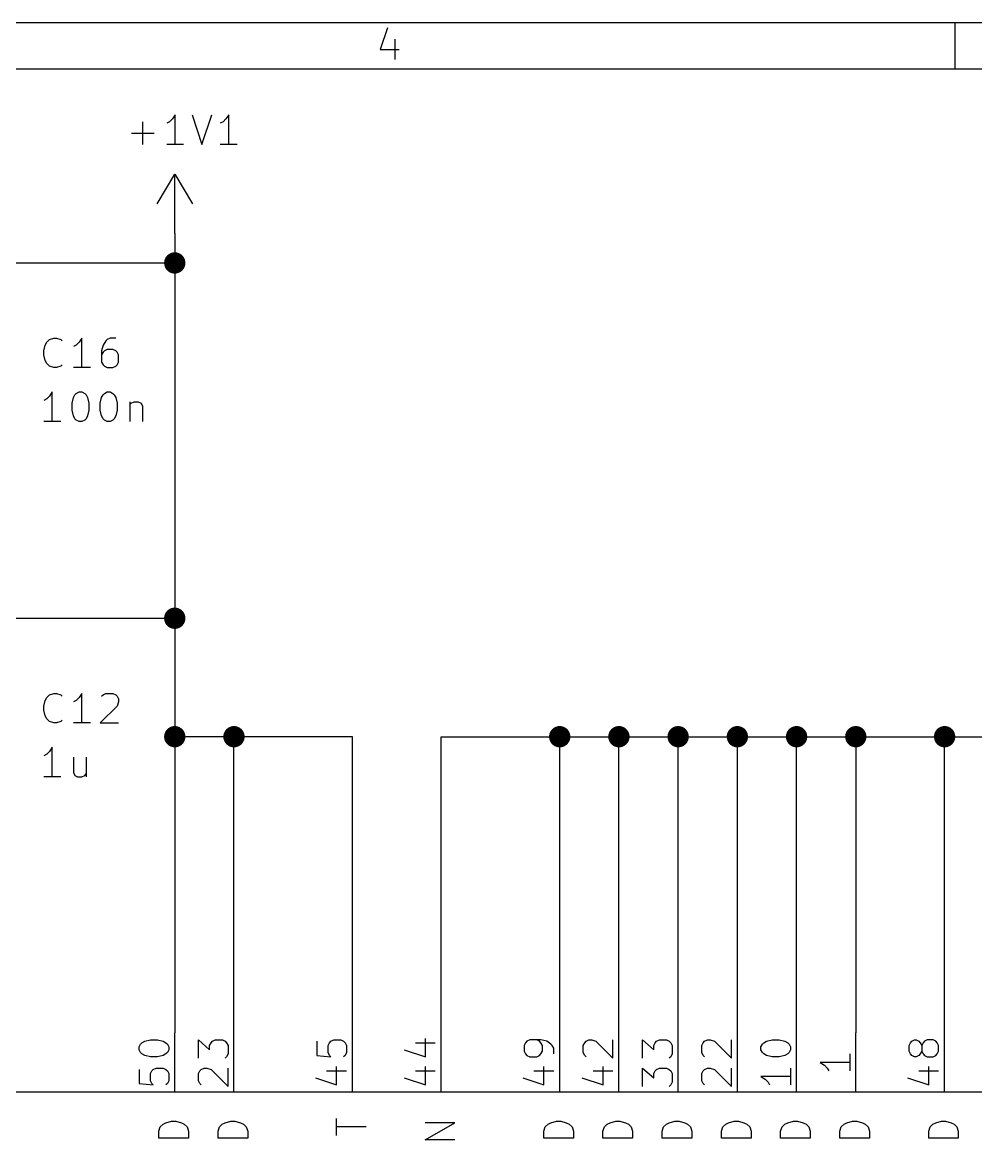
# Model space of a CAD drawing. Extents: x 0.4 to 11.3, y -7.9 to -0.4.
# Drawn here: x 6.693 to 8.302, y -2.28 to -0.394 of the extents above; entities that cross this region are included whole.
import ezdxf

# ---------------------------------------------------------------- set-up
doc = ezdxf.new("R2010")
doc.units = 0
doc.header["$MEASUREMENT"] = 0
for name, color, linetype in [('CYAN2', 4, 'CONTINUOUS'), ('GREEN3', 91, 'CONTINUOUS'), ('LYELLOW', 51, 'CONTINUOUS'), ('RED2', 1, 'CONTINUOUS'), ('RED3', 11, 'CONTINUOUS')]:
    doc.layers.add(name, color=color, linetype=linetype)

msp = doc.modelspace()

# ---------------------------------------------------------------- linework, layer by layer
at = {"layer": 'CYAN2', "linetype": 'CONTINUOUS'}
for p, q in [((6.8959, -0.5998), (6.8959, -0.5617)), ((6.9412, -0.5617), (6.9364, -0.5641)), ((6.946, -0.5569), (6.9412, -0.5617)), ((6.9507, -0.5498), (6.946, -0.5569)), ((6.9507, -0.5998), (6.9507, -0.5498)), ((6.9793, -0.5498), (6.9959, -0.5998)), ((6.9959, -0.5998), (7.0126, -0.5498)), ((7.0317, -0.5617), (7.0269, -0.5641)), ((7.0364, -0.5569), (7.0317, -0.5617)), ((7.0412, -0.5498), (7.0364, -0.5569)), ((7.0412, -0.5998), (7.0412, -0.5498)), ((6.8769, -0.5808), (6.915, -0.5808)), ((6.965, -0.5998), (6.9364, -0.5998)), ((7.0555, -0.5998), (7.0269, -0.5998)), ((6.7289, -0.9482), (6.7313, -0.9387)), ((6.7313, -0.9387), (6.7337, -0.9339)), ((6.7337, -0.9339), (6.7384, -0.9292)), ((6.7384, -0.9292), (6.7456, -0.9268)), ((6.7456, -0.9268), (6.7503, -0.9268)), ((6.7503, -0.9268), (6.7575, -0.9292)), ((6.7575, -0.9292), (6.7599, -0.9316)), ((6.7837, -0.9387), (6.7789, -0.9411)), ((6.7884, -0.9339), (6.7837, -0.9387)), ((6.7932, -0.9268), (6.7884, -0.9339)), ((6.7932, -0.9768), (6.7932, -0.9268)), ((6.8289, -0.9387), (6.8265, -0.9482)), ((6.8337, -0.9316), (6.8289, -0.9387)), ((6.836, -0.9292), (6.8337, -0.9316)), ((6.8408, -0.9268), (6.836, -0.9292)), ((6.8503, -0.9268), (6.8408, -0.9268)), ((6.7289, -0.9554), (6.7289, -0.9482)), ((6.7313, -0.9649), (6.7289, -0.9554)), ((6.8265, -0.9482), (6.8265, -0.9673)), ((6.8289, -0.9506), (6.8265, -0.9554)), ((6.8313, -0.9482), (6.8289, -0.9506)), ((6.836, -0.9459), (6.8313, -0.9482)), ((6.8456, -0.9459), (6.836, -0.9459)), ((6.8503, -0.9482), (6.8456, -0.9459)), ((6.8527, -0.9506), (6.8503, -0.9482)), ((6.8551, -0.9554), (6.8527, -0.9506)), ((6.8551, -0.9673), (6.8551, -0.9554)), ((6.7337, -0.9697), (6.7313, -0.9649)), ((6.7384, -0.9744), (6.7337, -0.9697)), ((6.7456, -0.9768), (6.7384, -0.9744)), ((6.7503, -0.9768), (6.7456, -0.9768)), ((6.7575, -0.9744), (6.7503, -0.9768)), ((6.7599, -0.972), (6.7575, -0.9744)), ((6.8075, -0.9768), (6.7789, -0.9768)), ((6.8265, -0.9673), (6.8289, -0.972)), ((6.8289, -0.972), (6.8313, -0.9744)), ((6.8313, -0.9744), (6.836, -0.9768)), ((6.836, -0.9768), (6.8456, -0.9768)), ((6.8456, -0.9768), (6.8503, -0.9744)), ((6.8503, -0.9744), (6.8527, -0.972)), ((6.8527, -0.972), (6.8551, -0.9673)), ((6.7432, -1.0178), (6.7384, -1.0249)), ((6.7432, -1.0678), (6.7432, -1.0178)), ((6.7837, -1.0202), (6.7884, -1.0178)), ((6.7884, -1.0178), (6.7932, -1.0178)), ((6.7932, -1.0178), (6.7979, -1.0202)), ((6.8313, -1.0202), (6.836, -1.0178)), ((6.836, -1.0178), (6.8408, -1.0178)), ((6.8408, -1.0178), (6.8456, -1.0202)), ((6.7337, -1.0297), (6.7289, -1.0321)), ((6.7384, -1.0249), (6.7337, -1.0297)), ((6.7765, -1.0369), (6.7789, -1.0273)), ((6.7765, -1.0488), (6.7765, -1.0369)), ((6.7789, -1.0273), (6.7813, -1.0226)), ((6.7813, -1.0226), (6.7837, -1.0202)), ((6.7979, -1.0202), (6.8003, -1.0226)), ((6.8003, -1.0226), (6.8027, -1.0273)), ((6.8027, -1.0273), (6.8051, -1.0369)), ((6.8051, -1.0369), (6.8051, -1.0488)), ((6.8241, -1.0369), (6.8265, -1.0273)), ((6.8241, -1.0488), (6.8241, -1.0369)), ((6.8265, -1.0273), (6.8289, -1.0226)), ((6.8289, -1.0226), (6.8313, -1.0202)), ((6.8456, -1.0202), (6.8479, -1.0226)), ((6.8479, -1.0226), (6.8503, -1.0273)), ((6.8503, -1.0273), (6.8527, -1.0369)), ((6.8527, -1.0369), (6.8527, -1.0488)), ((6.8741, -1.0345), (6.8741, -1.0678)), ((6.8741, -1.0392), (6.8765, -1.0369)), ((6.8765, -1.0369), (6.8813, -1.0345)), ((6.8813, -1.0345), (6.8884, -1.0345)), ((6.8884, -1.0345), (6.8932, -1.0369)), ((6.8932, -1.0369), (6.8956, -1.0416)), ((6.7789, -1.0583), (6.7765, -1.0488)), ((6.8051, -1.0488), (6.8027, -1.0583)), ((6.8265, -1.0583), (6.8241, -1.0488)), ((6.8527, -1.0488), (6.8503, -1.0583)), ((6.8956, -1.0416), (6.8956, -1.0678)), ((6.7575, -1.0678), (6.7289, -1.0678)), ((6.7813, -1.063), (6.7789, -1.0583)), ((6.7837, -1.0654), (6.7813, -1.063)), ((6.7884, -1.0678), (6.7837, -1.0654)), ((6.7932, -1.0678), (6.7884, -1.0678)), ((6.7979, -1.0654), (6.7932, -1.0678)), ((6.8003, -1.063), (6.7979, -1.0654)), ((6.8027, -1.0583), (6.8003, -1.063)), ((6.8289, -1.063), (6.8265, -1.0583)), ((6.8313, -1.0654), (6.8289, -1.063)), ((6.836, -1.0678), (6.8313, -1.0654)), ((6.8408, -1.0678), (6.836, -1.0678)), ((6.8456, -1.0654), (6.8408, -1.0678)), ((6.8479, -1.063), (6.8456, -1.0654)), ((6.8503, -1.0583), (6.8479, -1.063)), ((6.7384, -1.5292), (6.7456, -1.5268)), ((6.7456, -1.5268), (6.7503, -1.5268)), ((6.7503, -1.5268), (6.7575, -1.5292)), ((6.7932, -1.5268), (6.7884, -1.5339)), ((6.7932, -1.5768), (6.7932, -1.5268)), ((6.8289, -1.5292), (6.8337, -1.5268)), ((6.8337, -1.5268), (6.8456, -1.5268)), ((6.8456, -1.5268), (6.8503, -1.5292)), ((6.7289, -1.5482), (6.7313, -1.5387)), ((6.7313, -1.5387), (6.7337, -1.5339)), ((6.7337, -1.5339), (6.7384, -1.5292)), ((6.7575, -1.5292), (6.7599, -1.5316)), ((6.7837, -1.5387), (6.7789, -1.5411)), ((6.7884, -1.5339), (6.7837, -1.5387)), ((6.8265, -1.5316), (6.8289, -1.5292)), ((6.8503, -1.5292), (6.8527, -1.5316)), ((6.8527, -1.5316), (6.8551, -1.5363)), ((6.8551, -1.5411), (6.8527, -1.5482)), ((6.8551, -1.5363), (6.8551, -1.5411)), ((6.7289, -1.5554), (6.7289, -1.5482)), ((6.7313, -1.5649), (6.7289, -1.5554)), ((6.7337, -1.5697), (6.7313, -1.5649)), ((6.8527, -1.5482), (6.8241, -1.5768)), ((6.7384, -1.5744), (6.7337, -1.5697)), ((6.7456, -1.5768), (6.7384, -1.5744)), ((6.7503, -1.5768), (6.7456, -1.5768)), ((6.7575, -1.5744), (6.7503, -1.5768)), ((6.7599, -1.572), (6.7575, -1.5744)), ((6.8075, -1.5768), (6.7789, -1.5768)), ((6.8241, -1.5768), (6.8551, -1.5768)), ((6.7432, -1.6178), (6.7384, -1.6249)), ((6.7432, -1.6678), (6.7432, -1.6178)), ((6.7337, -1.6297), (6.7289, -1.6321)), ((6.7384, -1.6249), (6.7337, -1.6297)), ((6.7789, -1.6345), (6.7789, -1.6607)), ((6.8003, -1.6345), (6.8003, -1.6678)), ((6.7575, -1.6678), (6.7289, -1.6678)), ((6.7789, -1.6607), (6.7813, -1.6654)), ((6.7813, -1.6654), (6.786, -1.6678)), ((6.786, -1.6678), (6.7932, -1.6678)), ((6.7932, -1.6678), (6.7979, -1.6654)), ((6.7979, -1.6654), (6.8003, -1.663)), ((7.2231, -2.2733), (7.2231, -2.2448)), ((7.2231, -2.2733), (7.2231, -2.2448)), ((6.9231, -2.2662), (6.9255, -2.259)), ((6.9231, -2.2662), (6.9255, -2.259)), ((6.9255, -2.259), (6.9303, -2.2543)), ((6.9255, -2.259), (6.9303, -2.2543)), ((6.9303, -2.2543), (6.935, -2.2519)), ((6.9303, -2.2543), (6.935, -2.2519)), ((6.935, -2.2519), (6.9446, -2.2495)), ((6.935, -2.2519), (6.9446, -2.2495)), ((6.9446, -2.2495), (6.9517, -2.2495)), ((6.9446, -2.2495), (6.9517, -2.2495)), ((6.9517, -2.2495), (6.9612, -2.2519)), ((6.9517, -2.2495), (6.9612, -2.2519)), ((6.9612, -2.2519), (6.966, -2.2543)), ((6.9612, -2.2519), (6.966, -2.2543)), ((6.966, -2.2543), (6.9708, -2.259)), ((6.966, -2.2543), (6.9708, -2.259)), ((6.9708, -2.259), (6.9731, -2.2662)), ((6.9708, -2.259), (6.9731, -2.2662)), ((7.0231, -2.2662), (7.0255, -2.259)), ((7.0231, -2.2662), (7.0255, -2.259)), ((7.0255, -2.259), (7.0303, -2.2543)), ((7.0255, -2.259), (7.0303, -2.2543)), ((7.0303, -2.2543), (7.035, -2.2519)), ((7.0303, -2.2543), (7.035, -2.2519)), ((7.035, -2.2519), (7.0446, -2.2495)), ((7.035, -2.2519), (7.0446, -2.2495)), ((7.0446, -2.2495), (7.0517, -2.2495)), ((7.0446, -2.2495), (7.0517, -2.2495)), ((7.0517, -2.2495), (7.0612, -2.2519)), ((7.0517, -2.2495), (7.0612, -2.2519)), ((7.0612, -2.2519), (7.066, -2.2543)), ((7.0612, -2.2519), (7.066, -2.2543)), ((7.066, -2.2543), (7.0708, -2.259)), ((7.066, -2.2543), (7.0708, -2.259)), ((7.0708, -2.259), (7.0731, -2.2662)), ((7.0708, -2.259), (7.0731, -2.2662)), ((7.2731, -2.259), (7.2231, -2.259)), ((7.2731, -2.259), (7.2231, -2.259)), ((7.3731, -2.2805), (7.4231, -2.2519)), ((7.4231, -2.2519), (7.3731, -2.2519)), ((7.3731, -2.2805), (7.4231, -2.2519)), ((7.4231, -2.2519), (7.3731, -2.2519)), ((7.5731, -2.2662), (7.5755, -2.259)), ((7.5731, -2.2662), (7.5755, -2.259)), ((7.5755, -2.259), (7.5803, -2.2543)), ((7.5755, -2.259), (7.5803, -2.2543)), ((7.5803, -2.2543), (7.585, -2.2519)), ((7.5803, -2.2543), (7.585, -2.2519)), ((7.585, -2.2519), (7.5946, -2.2495)), ((7.585, -2.2519), (7.5946, -2.2495)), ((7.5946, -2.2495), (7.6017, -2.2495)), ((7.5946, -2.2495), (7.6017, -2.2495)), ((7.6017, -2.2495), (7.6112, -2.2519)), ((7.6017, -2.2495), (7.6112, -2.2519)), ((7.6112, -2.2519), (7.616, -2.2543)), ((7.6112, -2.2519), (7.616, -2.2543)), ((7.616, -2.2543), (7.6208, -2.259)), ((7.616, -2.2543), (7.6208, -2.259)), ((7.6208, -2.259), (7.6231, -2.2662)), ((7.6208, -2.259), (7.6231, -2.2662)), ((7.6731, -2.2662), (7.6755, -2.259)), ((7.6731, -2.2662), (7.6755, -2.259)), ((7.6755, -2.259), (7.6803, -2.2543)), ((7.6755, -2.259), (7.6803, -2.2543)), ((7.6803, -2.2543), (7.685, -2.2519)), ((7.6803, -2.2543), (7.685, -2.2519)), ((7.685, -2.2519), (7.6946, -2.2495)), ((7.685, -2.2519), (7.6946, -2.2495)), ((7.6946, -2.2495), (7.7017, -2.2495)), ((7.6946, -2.2495), (7.7017, -2.2495)), ((7.7017, -2.2495), (7.7112, -2.2519)), ((7.7017, -2.2495), (7.7112, -2.2519)), ((7.7112, -2.2519), (7.716, -2.2543)), ((7.7112, -2.2519), (7.716, -2.2543)), ((7.716, -2.2543), (7.7208, -2.259)), ((7.716, -2.2543), (7.7208, -2.259)), ((7.7208, -2.259), (7.7231, -2.2662)), ((7.7208, -2.259), (7.7231, -2.2662)), ((7.7731, -2.2662), (7.7755, -2.259)), ((7.7731, -2.2662), (7.7755, -2.259)), ((7.7755, -2.259), (7.7803, -2.2543)), ((7.7755, -2.259), (7.7803, -2.2543)), ((7.7803, -2.2543), (7.785, -2.2519)), ((7.7803, -2.2543), (7.785, -2.2519)), ((7.785, -2.2519), (7.7946, -2.2495)), ((7.785, -2.2519), (7.7946, -2.2495)), ((7.7946, -2.2495), (7.8017, -2.2495)), ((7.7946, -2.2495), (7.8017, -2.2495)), ((7.8017, -2.2495), (7.8112, -2.2519)), ((7.8017, -2.2495), (7.8112, -2.2519)), ((7.8112, -2.2519), (7.816, -2.2543)), ((7.8112, -2.2519), (7.816, -2.2543)), ((7.816, -2.2543), (7.8208, -2.259)), ((7.816, -2.2543), (7.8208, -2.259)), ((7.8208, -2.259), (7.8231, -2.2662)), ((7.8208, -2.259), (7.8231, -2.2662)), ((7.8731, -2.2662), (7.8755, -2.259)), ((7.8731, -2.2662), (7.8755, -2.259)), ((7.8755, -2.259), (7.8803, -2.2543)), ((7.8755, -2.259), (7.8803, -2.2543)), ((7.8803, -2.2543), (7.885, -2.2519)), ((7.8803, -2.2543), (7.885, -2.2519)), ((7.885, -2.2519), (7.8946, -2.2495)), ((7.885, -2.2519), (7.8946, -2.2495)), ((7.8946, -2.2495), (7.9017, -2.2495)), ((7.8946, -2.2495), (7.9017, -2.2495)), ((7.9017, -2.2495), (7.9112, -2.2519)), ((7.9017, -2.2495), (7.9112, -2.2519)), ((7.9112, -2.2519), (7.916, -2.2543)), ((7.9112, -2.2519), (7.916, -2.2543)), ((7.916, -2.2543), (7.9208, -2.259)), ((7.916, -2.2543), (7.9208, -2.259)), ((7.9208, -2.259), (7.9231, -2.2662)), ((7.9208, -2.259), (7.9231, -2.2662)), ((7.9731, -2.2662), (7.9755, -2.259)), ((7.9731, -2.2662), (7.9755, -2.259)), ((7.9755, -2.259), (7.9803, -2.2543)), ((7.9755, -2.259), (7.9803, -2.2543)), ((7.9803, -2.2543), (7.985, -2.2519)), ((7.9803, -2.2543), (7.985, -2.2519)), ((7.985, -2.2519), (7.9946, -2.2495)), ((7.985, -2.2519), (7.9946, -2.2495)), ((7.9946, -2.2495), (8.0017, -2.2495)), ((7.9946, -2.2495), (8.0017, -2.2495)), ((8.0017, -2.2495), (8.0112, -2.2519)), ((8.0017, -2.2495), (8.0112, -2.2519)), ((8.0112, -2.2519), (8.016, -2.2543)), ((8.0112, -2.2519), (8.016, -2.2543)), ((8.016, -2.2543), (8.0208, -2.259)), ((8.016, -2.2543), (8.0208, -2.259)), ((8.0208, -2.259), (8.0231, -2.2662)), ((8.0208, -2.259), (8.0231, -2.2662)), ((8.0731, -2.2662), (8.0755, -2.259)), ((8.0731, -2.2662), (8.0755, -2.259)), ((8.0755, -2.259), (8.0803, -2.2543)), ((8.0755, -2.259), (8.0803, -2.2543)), ((8.0803, -2.2543), (8.085, -2.2519)), ((8.0803, -2.2543), (8.085, -2.2519)), ((8.085, -2.2519), (8.0946, -2.2495)), ((8.085, -2.2519), (8.0946, -2.2495)), ((8.0946, -2.2495), (8.1017, -2.2495)), ((8.0946, -2.2495), (8.1017, -2.2495)), ((8.1017, -2.2495), (8.1112, -2.2519)), ((8.1017, -2.2495), (8.1112, -2.2519)), ((8.1112, -2.2519), (8.116, -2.2543)), ((8.1112, -2.2519), (8.116, -2.2543)), ((8.116, -2.2543), (8.1208, -2.259)), ((8.116, -2.2543), (8.1208, -2.259)), ((8.1208, -2.259), (8.1231, -2.2662)), ((8.1208, -2.259), (8.1231, -2.2662)), ((8.2231, -2.2662), (8.2255, -2.259)), ((8.2231, -2.2662), (8.2255, -2.259)), ((8.2255, -2.259), (8.2303, -2.2543)), ((8.2255, -2.259), (8.2303, -2.2543)), ((8.2303, -2.2543), (8.235, -2.2519)), ((8.2303, -2.2543), (8.235, -2.2519)), ((8.235, -2.2519), (8.2446, -2.2495)), ((8.235, -2.2519), (8.2446, -2.2495)), ((8.2446, -2.2495), (8.2517, -2.2495)), ((8.2446, -2.2495), (8.2517, -2.2495)), ((8.2517, -2.2495), (8.2612, -2.2519)), ((8.2517, -2.2495), (8.2612, -2.2519)), ((8.2612, -2.2519), (8.266, -2.2543)), ((8.2612, -2.2519), (8.266, -2.2543)), ((8.266, -2.2543), (8.2708, -2.259)), ((8.266, -2.2543), (8.2708, -2.259)), ((8.2708, -2.259), (8.2731, -2.2662)), ((8.2708, -2.259), (8.2731, -2.2662)), ((6.9231, -2.2781), (6.9231, -2.2662)), ((6.9231, -2.2781), (6.9231, -2.2662)), ((6.9731, -2.2781), (6.9231, -2.2781)), ((6.9731, -2.2781), (6.9231, -2.2781)), ((6.9731, -2.2662), (6.9731, -2.2781)), ((6.9731, -2.2662), (6.9731, -2.2781)), ((7.0231, -2.2781), (7.0231, -2.2662)), ((7.0231, -2.2781), (7.0231, -2.2662)), ((7.0731, -2.2781), (7.0231, -2.2781)), ((7.0731, -2.2781), (7.0231, -2.2781)), ((7.0731, -2.2662), (7.0731, -2.2781)), ((7.0731, -2.2662), (7.0731, -2.2781)), ((7.4231, -2.2805), (7.3731, -2.2805)), ((7.4231, -2.2805), (7.3731, -2.2805)), ((7.5731, -2.2781), (7.5731, -2.2662)), ((7.5731, -2.2781), (7.5731, -2.2662)), ((7.6231, -2.2781), (7.5731, -2.2781)), ((7.6231, -2.2781), (7.5731, -2.2781)), ((7.6231, -2.2662), (7.6231, -2.2781)), ((7.6231, -2.2662), (7.6231, -2.2781)), ((7.6731, -2.2781), (7.6731, -2.2662)), ((7.6731, -2.2781), (7.6731, -2.2662)), ((7.7231, -2.2781), (7.6731, -2.2781)), ((7.7231, -2.2781), (7.6731, -2.2781)), ((7.7231, -2.2662), (7.7231, -2.2781)), ((7.7231, -2.2662), (7.7231, -2.2781)), ((7.7731, -2.2781), (7.7731, -2.2662)), ((7.7731, -2.2781), (7.7731, -2.2662)), ((7.8231, -2.2781), (7.7731, -2.2781)), ((7.8231, -2.2781), (7.7731, -2.2781)), ((7.8231, -2.2662), (7.8231, -2.2781)), ((7.8231, -2.2662), (7.8231, -2.2781)), ((7.8731, -2.2781), (7.8731, -2.2662)), ((7.8731, -2.2781), (7.8731, -2.2662)), ((7.9231, -2.2781), (7.8731, -2.2781)), ((7.9231, -2.2781), (7.8731, -2.2781)), ((7.9231, -2.2662), (7.9231, -2.2781)), ((7.9231, -2.2662), (7.9231, -2.2781)), ((7.9731, -2.2781), (7.9731, -2.2662)), ((7.9731, -2.2781), (7.9731, -2.2662)), ((8.0231, -2.2781), (7.9731, -2.2781)), ((8.0231, -2.2781), (7.9731, -2.2781)), ((8.0231, -2.2662), (8.0231, -2.2781)), ((8.0231, -2.2662), (8.0231, -2.2781)), ((8.0731, -2.2781), (8.0731, -2.2662)), ((8.0731, -2.2781), (8.0731, -2.2662)), ((8.1231, -2.2781), (8.0731, -2.2781)), ((8.1231, -2.2781), (8.0731, -2.2781)), ((8.1231, -2.2662), (8.1231, -2.2781)), ((8.1231, -2.2662), (8.1231, -2.2781)), ((8.2231, -2.2781), (8.2231, -2.2662)), ((8.2231, -2.2781), (8.2231, -2.2662)), ((8.2731, -2.2781), (8.2231, -2.2781)), ((8.2731, -2.2781), (8.2231, -2.2781)), ((8.2731, -2.2662), (8.2731, -2.2781)), ((8.2731, -2.2662), (8.2731, -2.2781))]:
    msp.add_line(p, q, dxfattribs=at)
at = {"layer": 'GREEN3', "linetype": 'CONTINUOUS'}
for p, q in [((6.95, -0.75), (6.95, -0.8)), ((6.6, -0.8), (6.95, -0.8)), ((6.95, -0.8), (6.95, -1.4)), ((6.6, -1.4), (6.95, -1.4)), ((6.95, -1.4), (6.95, -1.6)), ((7.05, -1.6), (6.95, -1.6)), ((6.95, -1.6), (6.95, -2.1)), ((7.05, -2.1), (7.05, -1.6)), ((7.25, -1.6), (7.05, -1.6)), ((7.25, -2.1), (7.25, -1.6)), ((7.4, -1.6), (7.6, -1.6)), ((7.4, -2.1), (7.4, -1.6)), ((7.6, -1.6), (7.7, -1.6)), ((7.6, -2.1), (7.6, -1.6)), ((7.7, -2.1), (7.7, -1.6)), ((7.7, -1.6), (7.8, -1.6)), ((7.8, -2.1), (7.8, -1.6)), ((7.8, -1.6), (7.9, -1.6)), ((7.9, -1.6), (8, -1.6)), ((7.9, -2.1), (7.9, -1.6)), ((8, -2.1), (8, -1.6)), ((8, -1.6), (8.1, -1.6)), ((8.1, -1.6), (8.1, -2.1)), ((8.1, -1.6), (8.25, -1.6)), ((8.25, -1.6), (8.4, -1.6)), ((8.25, -2.1), (8.25, -1.6))]:
    msp.add_line(p, q, dxfattribs=at)
at = {"layer": 'GREEN3', "const_width": 0.018}
for points in [[(6.941, -0.8, 1), (6.959, -0.8, 1)], [(6.941, -1.4, 1), (6.959, -1.4, 1)], [(6.941, -1.6, 1), (6.959, -1.6, 1)], [(7.041, -1.6, 1), (7.059, -1.6, 1)], [(7.591, -1.6, 1), (7.609, -1.6, 1)], [(7.691, -1.6, 1), (7.709, -1.6, 1)], [(7.791, -1.6, 1), (7.809, -1.6, 1)], [(7.891, -1.6, 1), (7.909, -1.6, 1)], [(7.991, -1.6, 1), (8.009, -1.6, 1)], [(8.091, -1.6, 1), (8.109, -1.6, 1)], [(8.241, -1.6, 1), (8.259, -1.6, 1)]]:
    msp.add_lwpolyline(points, format="xyb", close=True, dxfattribs=at)
at = {"layer": 'LYELLOW', "linetype": 'CONTINUOUS'}
msp.add_line((6.6, -2.2), (8.9, -2.2), dxfattribs=at)
at = {"layer": 'RED2', "linetype": 'CONTINUOUS'}
for p, q in [((0.3937, -0.3937), (11.2993, -0.3937)), ((8.2677, -0.4724), (8.2677, -0.3937)), ((7.3093, -0.4028), (7.2971, -0.4394)), ((7.3215, -0.4223), (7.3215, -0.4564)), ((7.2971, -0.4394), (7.3288, -0.4394)), ((0.4724, -0.4724), (11.2206, -0.4724)), ((6.92, -0.7), (6.95, -0.65)), ((6.95, -0.75), (6.95, -0.65)), ((6.95, -0.65), (6.98, -0.7)), ((6.95, -2.2), (6.95, -2.1)), ((6.95, -2.2), (6.95, -2.1)), ((7.05, -2.2), (7.05, -2.1)), ((7.05, -2.2), (7.05, -2.1)), ((7.25, -2.2), (7.25, -2.1)), ((7.25, -2.2), (7.25, -2.1)), ((7.4, -2.2), (7.4, -2.1)), ((7.4, -2.2), (7.4, -2.1)), ((7.6, -2.2), (7.6, -2.1)), ((7.6, -2.2), (7.6, -2.1)), ((7.7, -2.2), (7.7, -2.1)), ((7.7, -2.2), (7.7, -2.1)), ((7.8, -2.2), (7.8, -2.1)), ((7.8, -2.2), (7.8, -2.1)), ((7.9, -2.2), (7.9, -2.1)), ((7.9, -2.2), (7.9, -2.1)), ((8, -2.2), (8, -2.1)), ((8, -2.2), (8, -2.1)), ((8.1, -2.2), (8.1, -2.1)), ((8.1, -2.2), (8.1, -2.1)), ((8.25, -2.2), (8.25, -2.1)), ((8.25, -2.2), (8.25, -2.1)), ((6.6, -2.2), (8.9, -2.2))]:
    msp.add_line(p, q, dxfattribs=at)
at = {"layer": 'RED3', "linetype": 'CONTINUOUS'}
for p, q in [((6.8994, -2.1143), (6.9089, -2.1119)), ((6.8994, -2.1143), (6.9089, -2.1119)), ((6.9089, -2.1119), (6.9208, -2.1119)), ((6.9089, -2.1119), (6.9208, -2.1119)), ((6.9208, -2.1119), (6.9304, -2.1143)), ((6.9208, -2.1119), (6.9304, -2.1143)), ((6.9899, -2.1429), (6.9899, -2.1119)), ((6.9899, -2.1119), (7.0089, -2.1286)), ((6.9899, -2.1429), (6.9899, -2.1119)), ((6.9899, -2.1119), (7.0089, -2.1286)), ((7.0137, -2.1143), (7.0184, -2.1119)), ((7.0137, -2.1143), (7.0184, -2.1119)), ((7.0184, -2.1119), (7.0304, -2.1119)), ((7.0184, -2.1119), (7.0304, -2.1119)), ((7.0304, -2.1119), (7.0351, -2.1143)), ((7.0304, -2.1119), (7.0351, -2.1143)), ((7.2137, -2.1143), (7.2184, -2.1119)), ((7.2137, -2.1143), (7.2184, -2.1119)), ((7.2184, -2.1119), (7.2304, -2.1119)), ((7.2184, -2.1119), (7.2304, -2.1119)), ((7.2304, -2.1119), (7.2351, -2.1143)), ((7.2304, -2.1119), (7.2351, -2.1143)), ((7.3732, -2.1405), (7.3732, -2.1095)), ((7.3732, -2.1405), (7.3732, -2.1095)), ((7.5494, -2.1119), (7.5446, -2.1143)), ((7.5494, -2.1119), (7.5446, -2.1143)), ((7.5684, -2.1119), (7.5494, -2.1119)), ((7.5684, -2.1119), (7.5494, -2.1119)), ((7.5661, -2.1143), (7.5613, -2.1119)), ((7.5661, -2.1143), (7.5613, -2.1119)), ((7.578, -2.1143), (7.5684, -2.1119)), ((7.578, -2.1143), (7.5684, -2.1119)), ((7.6446, -2.1143), (7.6494, -2.1119)), ((7.6446, -2.1143), (7.6494, -2.1119)), ((7.6494, -2.1119), (7.6542, -2.1119)), ((7.6494, -2.1119), (7.6542, -2.1119)), ((7.6542, -2.1119), (7.6613, -2.1143)), ((7.6542, -2.1119), (7.6613, -2.1143)), ((7.6899, -2.1429), (7.6899, -2.1119)), ((7.6899, -2.1429), (7.6899, -2.1119)), ((7.7399, -2.1429), (7.7399, -2.1119)), ((7.7399, -2.1119), (7.7589, -2.1286)), ((7.7399, -2.1429), (7.7399, -2.1119)), ((7.7399, -2.1119), (7.7589, -2.1286)), ((7.7637, -2.1143), (7.7684, -2.1119)), ((7.7637, -2.1143), (7.7684, -2.1119)), ((7.7684, -2.1119), (7.7804, -2.1119)), ((7.7684, -2.1119), (7.7804, -2.1119)), ((7.7804, -2.1119), (7.7851, -2.1143)), ((7.7804, -2.1119), (7.7851, -2.1143)), ((7.8446, -2.1143), (7.8494, -2.1119)), ((7.8446, -2.1143), (7.8494, -2.1119)), ((7.8494, -2.1119), (7.8542, -2.1119)), ((7.8494, -2.1119), (7.8542, -2.1119)), ((7.8542, -2.1119), (7.8613, -2.1143)), ((7.8542, -2.1119), (7.8613, -2.1143)), ((7.8899, -2.1429), (7.8899, -2.1119)), ((7.8899, -2.1429), (7.8899, -2.1119)), ((7.9494, -2.1143), (7.9589, -2.1119)), ((7.9494, -2.1143), (7.9589, -2.1119)), ((7.9589, -2.1119), (7.9708, -2.1119)), ((7.9589, -2.1119), (7.9708, -2.1119)), ((7.9708, -2.1119), (7.9804, -2.1143)), ((7.9708, -2.1119), (7.9804, -2.1143)), ((8.1946, -2.1143), (8.1994, -2.1119)), ((8.1946, -2.1143), (8.1994, -2.1119)), ((8.1994, -2.1119), (8.2018, -2.1119)), ((8.1994, -2.1119), (8.2018, -2.1119)), ((8.2018, -2.1119), (8.2065, -2.1143)), ((8.2018, -2.1119), (8.2065, -2.1143)), ((8.2208, -2.1119), (8.2161, -2.1143)), ((8.2208, -2.1119), (8.2161, -2.1143)), ((8.2304, -2.1119), (8.2208, -2.1119)), ((8.2304, -2.1119), (8.2208, -2.1119)), ((8.2351, -2.1143), (8.2304, -2.1119)), ((8.2351, -2.1143), (8.2304, -2.1119)), ((6.8899, -2.1238), (6.8923, -2.119)), ((6.8899, -2.1238), (6.8923, -2.119)), ((6.8899, -2.1286), (6.8899, -2.1238)), ((6.8899, -2.1286), (6.8899, -2.1238)), ((6.8923, -2.1333), (6.8899, -2.1286)), ((6.8923, -2.1333), (6.8899, -2.1286)), ((6.8923, -2.119), (6.8946, -2.1167)), ((6.8923, -2.119), (6.8946, -2.1167)), ((6.8946, -2.1167), (6.8994, -2.1143)), ((6.8946, -2.1167), (6.8994, -2.1143)), ((6.9304, -2.1143), (6.9351, -2.1167)), ((6.9304, -2.1143), (6.9351, -2.1167)), ((6.9351, -2.1167), (6.9375, -2.119)), ((6.9351, -2.1167), (6.9375, -2.119)), ((6.9375, -2.119), (6.9399, -2.1238)), ((6.9375, -2.119), (6.9399, -2.1238)), ((6.9399, -2.1286), (6.9375, -2.1333)), ((6.9399, -2.1286), (6.9375, -2.1333)), ((6.9399, -2.1238), (6.9399, -2.1286)), ((6.9399, -2.1238), (6.9399, -2.1286)), ((7.0089, -2.1214), (7.0113, -2.1167)), ((7.0089, -2.1214), (7.0113, -2.1167)), ((7.0089, -2.1286), (7.0089, -2.1214)), ((7.0089, -2.1286), (7.0089, -2.1214)), ((7.0113, -2.1167), (7.0137, -2.1143)), ((7.0113, -2.1167), (7.0137, -2.1143)), ((7.0351, -2.1143), (7.0375, -2.1167)), ((7.0351, -2.1143), (7.0375, -2.1167)), ((7.0375, -2.1167), (7.0399, -2.1214)), ((7.0375, -2.1167), (7.0399, -2.1214)), ((7.0399, -2.1214), (7.0399, -2.1357)), ((7.0399, -2.1214), (7.0399, -2.1357)), ((7.1899, -2.1143), (7.1899, -2.1381)), ((7.1899, -2.1143), (7.1899, -2.1381)), ((7.2089, -2.1214), (7.2113, -2.1167)), ((7.2089, -2.1214), (7.2113, -2.1167)), ((7.2089, -2.1333), (7.2089, -2.1214)), ((7.2089, -2.1333), (7.2089, -2.1214)), ((7.2113, -2.1167), (7.2137, -2.1143)), ((7.2113, -2.1167), (7.2137, -2.1143)), ((7.2351, -2.1143), (7.2375, -2.1167)), ((7.2351, -2.1143), (7.2375, -2.1167)), ((7.2375, -2.1167), (7.2399, -2.1214)), ((7.2375, -2.1167), (7.2399, -2.1214)), ((7.2399, -2.1214), (7.2399, -2.1333)), ((7.2399, -2.1214), (7.2399, -2.1333)), ((7.3375, -2.1286), (7.3732, -2.1405)), ((7.3375, -2.1286), (7.3732, -2.1405)), ((7.3565, -2.1167), (7.3899, -2.1167)), ((7.3565, -2.1167), (7.3899, -2.1167)), ((7.5423, -2.1167), (7.5399, -2.1214)), ((7.5423, -2.1167), (7.5399, -2.1214)), ((7.5399, -2.1214), (7.5399, -2.1309)), ((7.5399, -2.1214), (7.5399, -2.1309)), ((7.5399, -2.1309), (7.5423, -2.1357)), ((7.5399, -2.1309), (7.5423, -2.1357)), ((7.5446, -2.1143), (7.5423, -2.1167)), ((7.5446, -2.1143), (7.5423, -2.1167)), ((7.5684, -2.1167), (7.5661, -2.1143)), ((7.5684, -2.1167), (7.5661, -2.1143)), ((7.5708, -2.1214), (7.5684, -2.1167)), ((7.5708, -2.1214), (7.5684, -2.1167)), ((7.5684, -2.1357), (7.5708, -2.1309)), ((7.5684, -2.1357), (7.5708, -2.1309)), ((7.5708, -2.1309), (7.5708, -2.1214)), ((7.5708, -2.1309), (7.5708, -2.1214)), ((7.5851, -2.119), (7.578, -2.1143)), ((7.5851, -2.119), (7.578, -2.1143)), ((7.5875, -2.1214), (7.5851, -2.119)), ((7.5875, -2.1214), (7.5851, -2.119)), ((7.5899, -2.1262), (7.5875, -2.1214)), ((7.5899, -2.1262), (7.5875, -2.1214)), ((7.5899, -2.1357), (7.5899, -2.1262)), ((7.5899, -2.1357), (7.5899, -2.1262)), ((7.6399, -2.1214), (7.6423, -2.1167)), ((7.6399, -2.1214), (7.6423, -2.1167)), ((7.6399, -2.1333), (7.6399, -2.1214)), ((7.6399, -2.1333), (7.6399, -2.1214)), ((7.6423, -2.1167), (7.6446, -2.1143)), ((7.6423, -2.1167), (7.6446, -2.1143)), ((7.6613, -2.1143), (7.6899, -2.1429)), ((7.6613, -2.1143), (7.6899, -2.1429)), ((7.7589, -2.1214), (7.7613, -2.1167)), ((7.7589, -2.1214), (7.7613, -2.1167)), ((7.7589, -2.1286), (7.7589, -2.1214)), ((7.7589, -2.1286), (7.7589, -2.1214)), ((7.7613, -2.1167), (7.7637, -2.1143)), ((7.7613, -2.1167), (7.7637, -2.1143)), ((7.7851, -2.1143), (7.7875, -2.1167)), ((7.7851, -2.1143), (7.7875, -2.1167)), ((7.7875, -2.1167), (7.7899, -2.1214)), ((7.7875, -2.1167), (7.7899, -2.1214)), ((7.7899, -2.1214), (7.7899, -2.1357)), ((7.7899, -2.1214), (7.7899, -2.1357)), ((7.8399, -2.1214), (7.8423, -2.1167)), ((7.8399, -2.1214), (7.8423, -2.1167)), ((7.8399, -2.1333), (7.8399, -2.1214)), ((7.8399, -2.1333), (7.8399, -2.1214)), ((7.8423, -2.1167), (7.8446, -2.1143)), ((7.8423, -2.1167), (7.8446, -2.1143)), ((7.8613, -2.1143), (7.8899, -2.1429)), ((7.8613, -2.1143), (7.8899, -2.1429)), ((7.9399, -2.1238), (7.9423, -2.119)), ((7.9399, -2.1238), (7.9423, -2.119)), ((7.9399, -2.1286), (7.9399, -2.1238)), ((7.9399, -2.1286), (7.9399, -2.1238)), ((7.9423, -2.1333), (7.9399, -2.1286)), ((7.9423, -2.1333), (7.9399, -2.1286)), ((7.9423, -2.119), (7.9446, -2.1167)), ((7.9423, -2.119), (7.9446, -2.1167)), ((7.9446, -2.1167), (7.9494, -2.1143)), ((7.9446, -2.1167), (7.9494, -2.1143)), ((7.9804, -2.1143), (7.9851, -2.1167)), ((7.9804, -2.1143), (7.9851, -2.1167)), ((7.9851, -2.1167), (7.9875, -2.119)), ((7.9851, -2.1167), (7.9875, -2.119)), ((7.9875, -2.119), (7.9899, -2.1238)), ((7.9875, -2.119), (7.9899, -2.1238)), ((7.9899, -2.1286), (7.9875, -2.1333)), ((7.9899, -2.1286), (7.9875, -2.1333)), ((7.9899, -2.1238), (7.9899, -2.1286)), ((7.9899, -2.1238), (7.9899, -2.1286)), ((8.1899, -2.1214), (8.1923, -2.1167)), ((8.1899, -2.1214), (8.1923, -2.1167)), ((8.1899, -2.1309), (8.1899, -2.1214)), ((8.1899, -2.1309), (8.1899, -2.1214)), ((8.1923, -2.1357), (8.1899, -2.1309)), ((8.1923, -2.1357), (8.1899, -2.1309)), ((8.1923, -2.1167), (8.1946, -2.1143)), ((8.1923, -2.1167), (8.1946, -2.1143)), ((8.2065, -2.1143), (8.2089, -2.1167)), ((8.2065, -2.1143), (8.2089, -2.1167)), ((8.2089, -2.1167), (8.2113, -2.1214)), ((8.2089, -2.1167), (8.2113, -2.1214)), ((8.2113, -2.1309), (8.2089, -2.1357)), ((8.2113, -2.1309), (8.2089, -2.1357)), ((8.2137, -2.1167), (8.2113, -2.1214)), ((8.2137, -2.1167), (8.2113, -2.1214)), ((8.2113, -2.1214), (8.2113, -2.1309)), ((8.2113, -2.1214), (8.2113, -2.1309)), ((8.2113, -2.1309), (8.2137, -2.1357)), ((8.2113, -2.1309), (8.2137, -2.1357)), ((8.2161, -2.1143), (8.2137, -2.1167)), ((8.2161, -2.1143), (8.2137, -2.1167)), ((8.2375, -2.1167), (8.2351, -2.1143)), ((8.2375, -2.1167), (8.2351, -2.1143)), ((8.2399, -2.1214), (8.2375, -2.1167)), ((8.2399, -2.1214), (8.2375, -2.1167)), ((8.2375, -2.1357), (8.2399, -2.1309)), ((8.2375, -2.1357), (8.2399, -2.1309)), ((8.2399, -2.1309), (8.2399, -2.1214)), ((8.2399, -2.1309), (8.2399, -2.1214)), ((6.8946, -2.1357), (6.8923, -2.1333)), ((6.8946, -2.1357), (6.8923, -2.1333)), ((6.8994, -2.1381), (6.8946, -2.1357)), ((6.8994, -2.1381), (6.8946, -2.1357)), ((6.9089, -2.1405), (6.8994, -2.1381)), ((6.9089, -2.1405), (6.8994, -2.1381)), ((6.9208, -2.1405), (6.9089, -2.1405)), ((6.9208, -2.1405), (6.9089, -2.1405)), ((6.9304, -2.1381), (6.9208, -2.1405)), ((6.9304, -2.1381), (6.9208, -2.1405)), ((6.9351, -2.1357), (6.9304, -2.1381)), ((6.9351, -2.1357), (6.9304, -2.1381)), ((6.9375, -2.1333), (6.9351, -2.1357)), ((6.9375, -2.1333), (6.9351, -2.1357)), ((7.0375, -2.1405), (7.0351, -2.1429)), ((7.0375, -2.1405), (7.0351, -2.1429)), ((7.0399, -2.1357), (7.0375, -2.1405)), ((7.0399, -2.1357), (7.0375, -2.1405)), ((7.1899, -2.1381), (7.2137, -2.1405)), ((7.1899, -2.1381), (7.2137, -2.1405)), ((7.2113, -2.1381), (7.2089, -2.1333)), ((7.2113, -2.1381), (7.2089, -2.1333)), ((7.2137, -2.1405), (7.2113, -2.1381)), ((7.2137, -2.1405), (7.2113, -2.1381)), ((7.2375, -2.1381), (7.2351, -2.1405)), ((7.2375, -2.1381), (7.2351, -2.1405)), ((7.2399, -2.1333), (7.2375, -2.1381)), ((7.2399, -2.1333), (7.2375, -2.1381)), ((7.5423, -2.1357), (7.5446, -2.1381)), ((7.5423, -2.1357), (7.5446, -2.1381)), ((7.5446, -2.1381), (7.5494, -2.1405)), ((7.5446, -2.1381), (7.5494, -2.1405)), ((7.5494, -2.1405), (7.5613, -2.1405)), ((7.5494, -2.1405), (7.5613, -2.1405)), ((7.5613, -2.1405), (7.5661, -2.1381)), ((7.5613, -2.1405), (7.5661, -2.1381)), ((7.5661, -2.1381), (7.5684, -2.1357)), ((7.5661, -2.1381), (7.5684, -2.1357)), ((7.6423, -2.1381), (7.6399, -2.1333)), ((7.6423, -2.1381), (7.6399, -2.1333)), ((7.6446, -2.1405), (7.6423, -2.1381)), ((7.6446, -2.1405), (7.6423, -2.1381)), ((7.7875, -2.1405), (7.7851, -2.1429)), ((7.7875, -2.1405), (7.7851, -2.1429)), ((7.7899, -2.1357), (7.7875, -2.1405)), ((7.7899, -2.1357), (7.7875, -2.1405)), ((7.8423, -2.1381), (7.8399, -2.1333)), ((7.8423, -2.1381), (7.8399, -2.1333)), ((7.8446, -2.1405), (7.8423, -2.1381)), ((7.8446, -2.1405), (7.8423, -2.1381)), ((7.9446, -2.1357), (7.9423, -2.1333)), ((7.9446, -2.1357), (7.9423, -2.1333)), ((7.9494, -2.1381), (7.9446, -2.1357)), ((7.9494, -2.1381), (7.9446, -2.1357)), ((7.9589, -2.1405), (7.9494, -2.1381)), ((7.9589, -2.1405), (7.9494, -2.1381)), ((7.9708, -2.1405), (7.9589, -2.1405)), ((7.9708, -2.1405), (7.9589, -2.1405)), ((7.9804, -2.1381), (7.9708, -2.1405)), ((7.9804, -2.1381), (7.9708, -2.1405)), ((7.9851, -2.1357), (7.9804, -2.1381)), ((7.9851, -2.1357), (7.9804, -2.1381)), ((7.9875, -2.1333), (7.9851, -2.1357)), ((7.9875, -2.1333), (7.9851, -2.1357)), ((8.0899, -2.15), (8.0399, -2.15)), ((8.0399, -2.15), (8.047, -2.1548)), ((8.0899, -2.15), (8.0399, -2.15)), ((8.0399, -2.15), (8.047, -2.1548)), ((8.0899, -2.1357), (8.0899, -2.1643)), ((8.0899, -2.1357), (8.0899, -2.1643)), ((8.1946, -2.1381), (8.1923, -2.1357)), ((8.1946, -2.1381), (8.1923, -2.1357)), ((8.1994, -2.1405), (8.1946, -2.1381)), ((8.1994, -2.1405), (8.1946, -2.1381)), ((8.2018, -2.1405), (8.1994, -2.1405)), ((8.2018, -2.1405), (8.1994, -2.1405)), ((8.2065, -2.1381), (8.2018, -2.1405)), ((8.2065, -2.1381), (8.2018, -2.1405)), ((8.2089, -2.1357), (8.2065, -2.1381)), ((8.2089, -2.1357), (8.2065, -2.1381)), ((8.2137, -2.1357), (8.2161, -2.1381)), ((8.2137, -2.1357), (8.2161, -2.1381)), ((8.2161, -2.1381), (8.2208, -2.1405)), ((8.2161, -2.1381), (8.2208, -2.1405)), ((8.2208, -2.1405), (8.2304, -2.1405)), ((8.2208, -2.1405), (8.2304, -2.1405)), ((8.2304, -2.1405), (8.2351, -2.1381)), ((8.2304, -2.1405), (8.2351, -2.1381)), ((8.2351, -2.1381), (8.2375, -2.1357)), ((8.2351, -2.1381), (8.2375, -2.1357)), ((6.8899, -2.1619), (6.8899, -2.1857)), ((6.8899, -2.1619), (6.8899, -2.1857)), ((6.9089, -2.169), (6.9113, -2.1643)), ((6.9089, -2.169), (6.9113, -2.1643)), ((6.9089, -2.1809), (6.9089, -2.169)), ((6.9089, -2.1809), (6.9089, -2.169)), ((6.9113, -2.1643), (6.9137, -2.1619)), ((6.9113, -2.1643), (6.9137, -2.1619)), ((6.9137, -2.1619), (6.9184, -2.1595)), ((6.9137, -2.1619), (6.9184, -2.1595)), ((6.9184, -2.1595), (6.9304, -2.1595)), ((6.9184, -2.1595), (6.9304, -2.1595)), ((6.9304, -2.1595), (6.9351, -2.1619)), ((6.9304, -2.1595), (6.9351, -2.1619)), ((6.9351, -2.1619), (6.9375, -2.1643)), ((6.9351, -2.1619), (6.9375, -2.1643)), ((6.9375, -2.1643), (6.9399, -2.169)), ((6.9375, -2.1643), (6.9399, -2.169)), ((6.9399, -2.169), (6.9399, -2.1809)), ((6.9399, -2.169), (6.9399, -2.1809)), ((6.9899, -2.169), (6.9923, -2.1643)), ((6.9899, -2.169), (6.9923, -2.1643)), ((6.9899, -2.1809), (6.9899, -2.169)), ((6.9899, -2.1809), (6.9899, -2.169)), ((6.9923, -2.1643), (6.9946, -2.1619)), ((6.9923, -2.1643), (6.9946, -2.1619)), ((6.9946, -2.1619), (6.9994, -2.1595)), ((6.9946, -2.1619), (6.9994, -2.1595)), ((6.9994, -2.1595), (7.0042, -2.1595)), ((6.9994, -2.1595), (7.0042, -2.1595)), ((7.0042, -2.1595), (7.0113, -2.1619)), ((7.0042, -2.1595), (7.0113, -2.1619)), ((7.0113, -2.1619), (7.0399, -2.1905)), ((7.0113, -2.1619), (7.0399, -2.1905)), ((7.0399, -2.1905), (7.0399, -2.1595)), ((7.0399, -2.1905), (7.0399, -2.1595)), ((7.2065, -2.1643), (7.2399, -2.1643)), ((7.2065, -2.1643), (7.2399, -2.1643)), ((7.2232, -2.1881), (7.2232, -2.1571)), ((7.2232, -2.1881), (7.2232, -2.1571)), ((7.3565, -2.1643), (7.3899, -2.1643)), ((7.3565, -2.1643), (7.3899, -2.1643)), ((7.3732, -2.1881), (7.3732, -2.1571)), ((7.3732, -2.1881), (7.3732, -2.1571)), ((7.5565, -2.1643), (7.5899, -2.1643)), ((7.5565, -2.1643), (7.5899, -2.1643)), ((7.5732, -2.1881), (7.5732, -2.1571)), ((7.5732, -2.1881), (7.5732, -2.1571)), ((7.6565, -2.1643), (7.6899, -2.1643)), ((7.6565, -2.1643), (7.6899, -2.1643)), ((7.6732, -2.1881), (7.6732, -2.1571)), ((7.6732, -2.1881), (7.6732, -2.1571)), ((7.7399, -2.1905), (7.7399, -2.1595)), ((7.7399, -2.1595), (7.7589, -2.1762)), ((7.7399, -2.1905), (7.7399, -2.1595)), ((7.7399, -2.1595), (7.7589, -2.1762)), ((7.7589, -2.169), (7.7613, -2.1643)), ((7.7589, -2.169), (7.7613, -2.1643)), ((7.7589, -2.1762), (7.7589, -2.169)), ((7.7589, -2.1762), (7.7589, -2.169)), ((7.7613, -2.1643), (7.7637, -2.1619)), ((7.7613, -2.1643), (7.7637, -2.1619)), ((7.7637, -2.1619), (7.7684, -2.1595)), ((7.7637, -2.1619), (7.7684, -2.1595)), ((7.7684, -2.1595), (7.7804, -2.1595)), ((7.7684, -2.1595), (7.7804, -2.1595)), ((7.7804, -2.1595), (7.7851, -2.1619)), ((7.7804, -2.1595), (7.7851, -2.1619)), ((7.7851, -2.1619), (7.7875, -2.1643)), ((7.7851, -2.1619), (7.7875, -2.1643)), ((7.7875, -2.1643), (7.7899, -2.169)), ((7.7875, -2.1643), (7.7899, -2.169)), ((7.7899, -2.169), (7.7899, -2.1833)), ((7.7899, -2.169), (7.7899, -2.1833)), ((7.8399, -2.169), (7.8423, -2.1643)), ((7.8399, -2.169), (7.8423, -2.1643)), ((7.8399, -2.1809), (7.8399, -2.169)), ((7.8399, -2.1809), (7.8399, -2.169)), ((7.8423, -2.1643), (7.8446, -2.1619)), ((7.8423, -2.1643), (7.8446, -2.1619)), ((7.8446, -2.1619), (7.8494, -2.1595)), ((7.8446, -2.1619), (7.8494, -2.1595)), ((7.8494, -2.1595), (7.8542, -2.1595)), ((7.8494, -2.1595), (7.8542, -2.1595)), ((7.8542, -2.1595), (7.8613, -2.1619)), ((7.8542, -2.1595), (7.8613, -2.1619)), ((7.8613, -2.1619), (7.8899, -2.1905)), ((7.8613, -2.1619), (7.8899, -2.1905)), ((7.8899, -2.1905), (7.8899, -2.1595)), ((7.8899, -2.1905), (7.8899, -2.1595)), ((7.9899, -2.1595), (7.9899, -2.1881)), ((7.9899, -2.1595), (7.9899, -2.1881)), ((8.047, -2.1548), (8.0518, -2.1595)), ((8.047, -2.1548), (8.0518, -2.1595)), ((8.0518, -2.1595), (8.0542, -2.1643)), ((8.0518, -2.1595), (8.0542, -2.1643)), ((8.2065, -2.1643), (8.2399, -2.1643)), ((8.2065, -2.1643), (8.2399, -2.1643)), ((8.2232, -2.1881), (8.2232, -2.1571)), ((8.2232, -2.1881), (8.2232, -2.1571)), ((6.8899, -2.1857), (6.9137, -2.1881)), ((6.8899, -2.1857), (6.9137, -2.1881)), ((6.9113, -2.1857), (6.9089, -2.1809)), ((6.9113, -2.1857), (6.9089, -2.1809)), ((6.9137, -2.1881), (6.9113, -2.1857)), ((6.9137, -2.1881), (6.9113, -2.1857)), ((6.9375, -2.1857), (6.9351, -2.1881)), ((6.9375, -2.1857), (6.9351, -2.1881)), ((6.9399, -2.1809), (6.9375, -2.1857)), ((6.9399, -2.1809), (6.9375, -2.1857)), ((6.9923, -2.1857), (6.9899, -2.1809)), ((6.9923, -2.1857), (6.9899, -2.1809)), ((6.9946, -2.1881), (6.9923, -2.1857)), ((6.9946, -2.1881), (6.9923, -2.1857)), ((7.1875, -2.1762), (7.2232, -2.1881)), ((7.1875, -2.1762), (7.2232, -2.1881)), ((7.3375, -2.1762), (7.3732, -2.1881)), ((7.3375, -2.1762), (7.3732, -2.1881)), ((7.5375, -2.1762), (7.5732, -2.1881)), ((7.5375, -2.1762), (7.5732, -2.1881)), ((7.6375, -2.1762), (7.6732, -2.1881)), ((7.6375, -2.1762), (7.6732, -2.1881)), ((7.7875, -2.1881), (7.7851, -2.1905)), ((7.7875, -2.1881), (7.7851, -2.1905)), ((7.7899, -2.1833), (7.7875, -2.1881)), ((7.7899, -2.1833), (7.7875, -2.1881)), ((7.8423, -2.1857), (7.8399, -2.1809)), ((7.8423, -2.1857), (7.8399, -2.1809)), ((7.8446, -2.1881), (7.8423, -2.1857)), ((7.8446, -2.1881), (7.8423, -2.1857)), ((7.9899, -2.1738), (7.9399, -2.1738)), ((7.9399, -2.1738), (7.947, -2.1786)), ((7.9899, -2.1738), (7.9399, -2.1738)), ((7.9399, -2.1738), (7.947, -2.1786)), ((7.947, -2.1786), (7.9518, -2.1833)), ((7.947, -2.1786), (7.9518, -2.1833)), ((7.9518, -2.1833), (7.9542, -2.1881)), ((7.9518, -2.1833), (7.9542, -2.1881)), ((8.1875, -2.1762), (8.2232, -2.1881)), ((8.1875, -2.1762), (8.2232, -2.1881))]:
    msp.add_line(p, q, dxfattribs=at)

doc.saveas('drawing.dxf')
